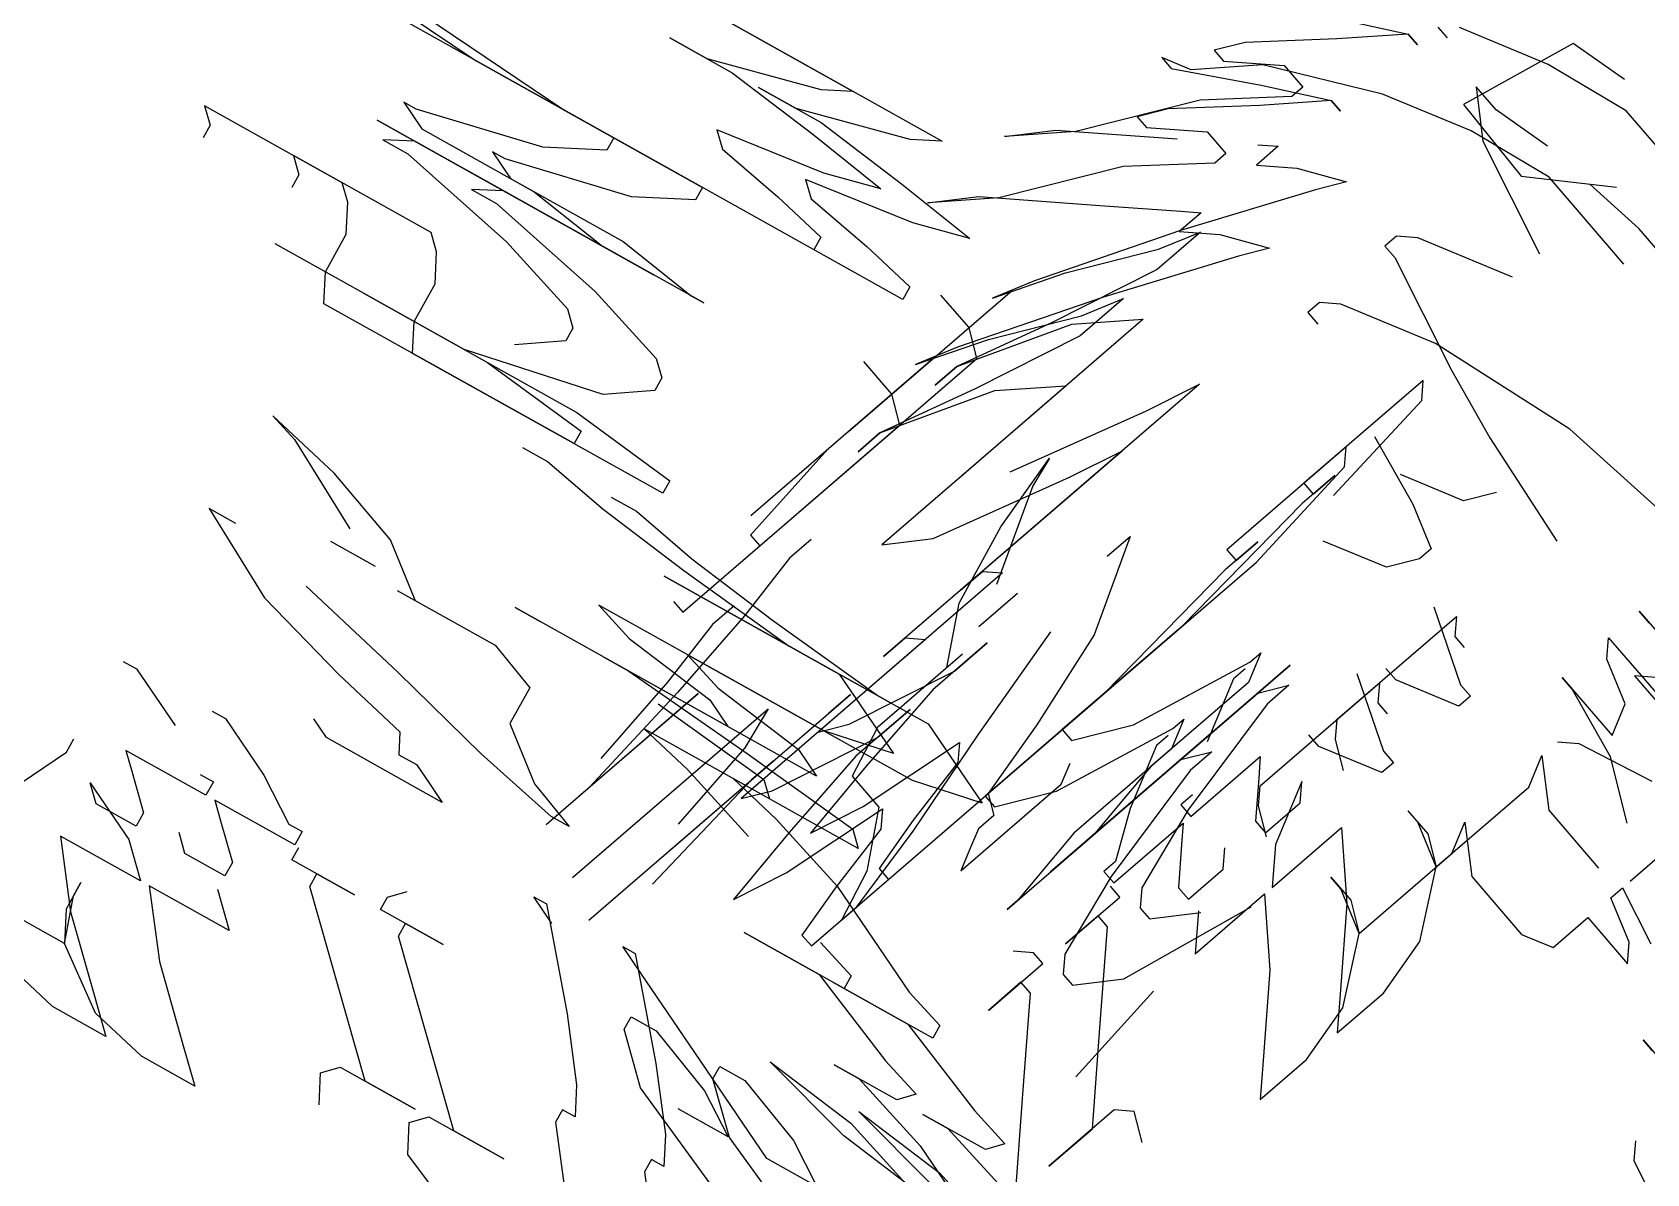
# Model space of a CAD drawing. Header units: millimetres. Extents: x 7703 to 16070, y -6855 to 95.
# Drawn here: x 14868.84 to 14881.5, y -4862.32 to -4853.37 of the extents above; entities that cross this region are included whole.
import ezdxf

# ---------------------------------------------------------------- set-up
doc = ezdxf.new("R2010")
doc.units = ezdxf.units.MM
doc.layers.add('AĞAÇLAR', color=7, linetype='Continuous')
doc.layers.add('kapı', color=6, linetype='Continuous', lineweight=9)

# ---------------------------------------------------------------- blocks, each defined once
blk = doc.blocks.new('A$C06865A3D')
at = {"color": 84}
for p, q in [((2.560533260053489, 1.841190907172858), (2.546554796514101, 1.791905148420482)), ((2.585862289590295, 1.845581626053899), (2.560533260053489, 1.841190907172858)), ((2.595300600863993, 1.836962985806167), (2.559448051266372, 1.827866144012659)), ((2.641956304956693, 1.833523582201451), (2.595300600863993, 1.836962985806167)), ((2.559448051266372, 1.827866144012659), (2.523165116144809, 1.812931099440902)), ((2.583902758546173, 1.787755553144961), (2.614655815821606, 1.812168912962079)), ((2.485591027070768, 1.780481478665024), (2.510210036823991, 1.796276363544166)), ((2.510210036823991, 1.796276363544166), (2.490992603939957, 1.774213350843638)), ((2.510210036823991, 1.796276363544166), (2.516041999100707, 1.795846438035368)), ((2.516041999100707, 1.795846438035368), (2.510210036823991, 1.796276363544166)), ((2.546554796514101, 1.791905148420482), (2.583902758546173, 1.787755553144961)), ((2.490992603939957, 1.774213350843638), (2.46551282989094, 1.746742070652544)), ((2.61052625789307, 1.75615122821182), (2.57184441096615, 1.740228731650859)), ((2.46465205977438, 1.735065675806254), (2.483439101371914, 1.751290486659854)), ((2.483439101371914, 1.751290486659854), (2.495103031746111, 1.750430635176599)), ((2.495103031746111, 1.750430635176599), (2.494672647095285, 1.744592443108558)), ((2.46551282989094, 1.746742070652544), (2.458820097439456, 1.735495601315051)), ((2.494672647095285, 1.744592443108558), (2.469192867283709, 1.717121163848787)), ((2.458820097439456, 1.735495601315051), (2.46465205977438, 1.735065675806254)), ((2.516709341492969, 1.7253581546247), (2.535066003445535, 1.735744762234389)), ((2.535066003445535, 1.735744762234389), (2.528373266046401, 1.724498304072767)), ((2.565168034925591, 1.734462840482592), (2.564709200058132, 1.728238719981163)), ((2.57184441096615, 1.740228731650859), (2.565168034925591, 1.734462840482592)), ((2.564709200058132, 1.728238719981163), (2.570926732383668, 1.727780370507389)), ((2.570926732383668, 1.727780370507389), (2.619749434350524, 1.711665086913853)), ((2.49878306913888, 1.720809728372842), (2.50504541688133, 1.726218005642294)), ((2.528373266046401, 1.724498304072767), (2.501171951007563, 1.673674223944544)), ((2.50504541688133, 1.726218005642294), (2.50418464676477, 1.714541610796004)), ((2.50418464676477, 1.714541610796004), (2.516709341492969, 1.7253581546247)), ((2.469192867283709, 1.717121163848787), (2.442421931831631, 1.672135286964476)), ((2.619749434350524, 1.711665086913853), (2.650378326536156, 1.703149215318262)), ((2.650378326536156, 1.703149215318262), (2.699615549121517, 1.692652636673301)), ((2.436159584147389, 1.666727009695023), (2.473733673978131, 1.69917664071545)), ((2.614561562193557, 1.70053482428193), (2.60982732695993, 1.6363146584481)), ((2.619963139819446, 1.694266706705093), (2.614561562193557, 1.70053482428193)), ((2.749859105271752, 1.695815609302371), (2.74364157288801, 1.696273958310484)), ((2.74364157288801, 1.696273958310484), (2.7747292999411, 1.693982207681983)), ((2.621921636979095, 1.641293010208755), (2.619963139819446, 1.694266706705093)), ((2.66811330144992, 1.689325682353228), (2.660978090541902, 1.677335670217871)), ((2.767594080185517, 1.681992075871676), (2.760917712992522, 1.67622630437836)), ((2.500311180891003, 1.661997829098254), (2.507434298750013, 1.679082501213997)), ((2.507434298750013, 1.679082501213997), (2.505712758516892, 1.655729711521416)), ((2.660978090541902, 1.677335670217871), (2.635190217348281, 1.666720710694789)), ((2.760917712992522, 1.67622630437836), (2.804440504696685, 1.673017855267971)), ((2.442421931831631, 1.672135286964476), (2.423204504768364, 1.650072273798286)), ((2.501171951007563, 1.673674223944544), (2.473540246253833, 1.617011962924152)), ((2.423204504768364, 1.650072273798286), (2.436159584147389, 1.666727009695023)), ((2.480232978647109, 1.628258432261645), (2.500311180891003, 1.661997829098254)), ((2.505712758516892, 1.655729711521416), (2.49060575349722, 1.609883983619511)), ((2.616520059353206, 1.647561127785593), (2.615228904585819, 1.630046540871262)), ((2.615659289236646, 1.635884732939302), (2.616520059353206, 1.647561127785593)), ((2.687601345474831, 1.577751930337399), (2.692335580708459, 1.64197209617123)), ((2.692335580708459, 1.64197209617123), (2.697737158334348, 1.635703979060053)), ((2.49686810123967, 1.615292260888963), (2.516085528302937, 1.637355274055153)), ((2.516085528302937, 1.637355274055153), (2.50876898271963, 1.538105924148112)), ((2.60982732695993, 1.6363146584481), (2.615659289236646, 1.635884732939302)), ((2.683095249580219, 1.638157185632735), (2.713265289203263, 1.623416954185813)), ((2.697737158334348, 1.635703979060053), (2.703569120611064, 1.635274053551256)), ((2.551077307842206, 1.63477572100237), (2.541608836560044, 1.50633537909016)), ((2.54352380533237, 1.611852857284247), (2.551077307842206, 1.63477572100237)), ((2.615228904585819, 1.630046540871262), (2.615896246221382, 1.559558246750384)), ((2.818963600264397, 1.615624998696148), (2.820340122503694, 1.634297600015997)), ((2.466417128394824, 1.599927290808409), (2.480232978647109, 1.628258432261645)), ((2.713265289203263, 1.623416954185813), (2.719482821528799, 1.6229586051777)), ((2.719482821528799, 1.6229586051777), (2.719023986719548, 1.616734484676271)), ((2.762546843674499, 1.613526030443608), (2.757246989873237, 1.626432740595191)), ((2.757246989873237, 1.626432740595191), (2.77498190838378, 1.612609331961721)), ((2.27073543035658, 1.592392720282077), (2.366506072576157, 1.619447284843772)), ((2.366506072576157, 1.619447284843772), (2.356828682997729, 1.610636843834072)), ((2.473540246253833, 1.617011962924152), (2.466417128394824, 1.599927290808409)), ((2.719023986719548, 1.616734484676271), (2.693236104620155, 1.606119405012577)), ((2.356828682997729, 1.610636843834072), (2.314939635514747, 1.586650175973773)), ((2.475929128122515, 1.569876458495855), (2.49686810123967, 1.615292260888963)), ((2.49060575349722, 1.609883983619511), (2.475929128122515, 1.569876458495855)), ((2.521724067861214, 1.554760659579187), (2.54352380533237, 1.611852857284247)), ((2.758876120613422, 1.563732466660439), (2.762546843674499, 1.613526030443608)), ((2.77498190838378, 1.612609331961721), (2.806069700687658, 1.610317576676607)), ((2.46644657041179, 1.561262056231498), (2.46988965087803, 1.607967635150998)), ((2.693236104620155, 1.606119405012577), (2.687018572236411, 1.606577754486352)), ((2.367231493466533, 1.59534563217312), (2.402622633555438, 1.599266748409718)), ((2.402622633555438, 1.599266748409718), (2.381678108999039, 1.587273417506366)), ((2.298038938199169, 1.581875842064619), (2.326206770492717, 1.589833065867424)), ((2.326206770492717, 1.589833065867424), (2.367231493466533, 1.59534563217312)), ((2.314939635514747, 1.586650175973773), (2.298038938199169, 1.581875842064619)), ((2.381678108999039, 1.587273417506366), (2.338199324789457, 1.568914308678358)), ((2.46816811064491, 1.584614845924079), (2.450672223814763, 1.585904621984809)), ((2.479401656368281, 1.577916802372783), (2.46816811064491, 1.584614845924079)), ((2.47079395520268, 1.461152854841202), (2.479401656368281, 1.577916802372783)), ((2.650264212570618, 1.468975813128054), (2.65844152821228, 1.579901557881385)), ((2.65844152821228, 1.579901557881385), (2.651985752745531, 1.492328602820634)), ((2.693002922285813, 1.571483802516013), (2.687601345474831, 1.577751930337399)), ((2.475929128122515, 1.569876458495855), (2.475068358005955, 1.558200063649564)), ((2.475068358005955, 1.558200063649564), (2.475929128122515, 1.569876458495855)), ((2.645916833542287, 1.569085014052689), (2.646347218193113, 1.574923206120729)), ((2.646347218193113, 1.574923206120729), (2.651318411168176, 1.562816896475851)), ((2.657150373444892, 1.562386971432715), (2.663843105081468, 1.573633430059999)), ((2.663843105081468, 1.573633430059999), (2.662982335721608, 1.561957045923918)), ((2.704236462246626, 1.564785759430378), (2.693002922285813, 1.571483802516013)), ((2.740682293137069, 1.571331639774143), (2.734464760811533, 1.571789988782256)), ((2.734464760811533, 1.571789988782256), (2.746899890771601, 1.570873285643756)), ((2.758876120613422, 1.563732466660439), (2.740682293137069, 1.571331639774143)), ((2.746899890771601, 1.570873285643756), (2.758876120613422, 1.563732466660439)), ((2.338199324789457, 1.568914308678358), (2.345422632584813, 1.564878201577812)), ((2.345422632584813, 1.564878201577812), (2.375180222152266, 1.567207871936261)), ((2.375180222152266, 1.567207871936261), (2.399304227263201, 1.567946098279207)), ((2.399304227263201, 1.567946098279207), (2.400893972662743, 1.562318547163158)), ((2.630379438051022, 1.517401094082742), (2.645916833542287, 1.569085014052689)), ((2.64650143351173, 1.565758530981838), (2.646042598644271, 1.559534410480409)), ((2.651318411168176, 1.562816896475851), (2.647444945236201, 1.510273114778101)), ((2.775693417002912, 1.537460572551935), (2.758876120613422, 1.563732466660439)), ((2.615896246221382, 1.559558246750384), (2.611162010987754, 1.495338080916553)), ((2.646042598644271, 1.559534410480409), (2.65664229739923, 1.533720870036631)), ((2.651985752745531, 1.492328602820634), (2.657150373444892, 1.562386971432715)), ((2.662982335721608, 1.561957045923918), (2.670772794401273, 1.508553413208574)), ((2.701082832936663, 1.542960776947438), (2.69532414432615, 1.549643366597592)), ((2.69532414432615, 1.549643366597592), (2.705923843022901, 1.523829826619476)), ((2.673459602578077, 1.507449095603078), (2.676212638267315, 1.544794178567826)), ((2.676212638267315, 1.544794178567826), (2.6819713357836, 1.538111709058284)), ((2.699706310697366, 1.524288175627589), (2.701082832936663, 1.542960776947438)), ((2.717441294458694, 1.510464762337505), (2.720194338995497, 1.547809964977204)), ((2.720194338995497, 1.547809964977204), (2.743688011425547, 1.527303962036967)), ((2.24878766585607, 1.519349534995853), (2.310756903141736, 1.536855429410934)), ((2.310756903141736, 1.536855429410934), (2.31234664854128, 1.531227878294885)), ((2.6819713357836, 1.538111709058284), (2.693488778313621, 1.524746524635702)), ((2.780075592221692, 1.512105501256883), (2.775693417002912, 1.537460572551935)), ((2.31234664854128, 1.531227878294885), (2.29299186944263, 1.513606996275484)), ((2.548731954419054, 1.523420050740242), (2.541415408835746, 1.424170700833201)), ((2.542469606676604, 1.518011773470789), (2.548731954419054, 1.523420050740242)), ((2.693488778313621, 1.524746524635702), (2.699706310697366, 1.524288175627589)), ((2.705923843022901, 1.523829826619476), (2.717441294458694, 1.510464762337505)), ((2.743688011425547, 1.527303962036967), (2.766722783679142, 1.500573843251913)), ((2.179595110588707, 1.505879745353013), (2.24878766585607, 1.519349534995853)), ((2.541608836560044, 1.50633537909016), (2.542469606676604, 1.518011773470789)), ((2.61699397326447, 1.494908155407756), (2.630379438051022, 1.517401094082742)), ((2.29299186944263, 1.513606996275484), (2.245469259563833, 1.488028884865343)), ((2.647444945236201, 1.510273114778101), (2.650694597978144, 1.474814015906304)), ((2.66770090512, 1.514131565578281), (2.667242070252541, 1.507907445076853)), ((2.778240226267371, 1.487208659294992), (2.780075592221692, 1.512105501256883)), ((2.344419392582494, 1.503828347660601), (2.237381615443155, 1.473590892739593)), ((2.338785819942131, 1.50223690085113), (2.344419392582494, 1.503828347660601)), ((2.462573105294723, 1.508718285243958), (2.464961992925964, 1.461582780349999)), ((2.667242070252541, 1.507907445076853), (2.673459602578077, 1.507449095603078)), ((2.670772794401273, 1.508553413208574), (2.679854415240697, 1.472664388362318)), ((2.237381615443155, 1.473590892739593), (2.321885122626554, 1.497462567407637)), ((2.25269256735919, 1.483992777299135), (2.303394679911434, 1.498315784614533)), ((2.321885122626554, 1.497462567407637), (2.254282312758732, 1.478365226648747)), ((2.303394679911434, 1.498315784614533), (2.338785819942131, 1.50223690085113)), ((2.564506306836847, 1.498777484521269), (2.5623543819529, 1.46958650322631)), ((2.56321515206946, 1.4812628980726), (2.564506306836847, 1.498777484521269)), ((2.766722783679142, 1.500573843251913), (2.778240226267371, 1.487208659294992)), ((2.611162010987754, 1.495338080916553), (2.61699397326447, 1.494908155407756)), ((2.245469259563833, 1.488028884865343), (2.239835697226226, 1.486437441315501)), ((2.239835697226226, 1.486437441315501), (2.25269256735919, 1.483992777299135)), ((2.254282312758732, 1.478365226648747), (2.24460493348306, 1.469554788433015)), ((2.483749035338405, 1.477807601448148), (2.482888265221845, 1.466131207067519)), ((2.548108141229022, 1.435417170170694), (2.56321515206946, 1.4812628980726)), ((2.691087954328395, 1.465966335032135), (2.704043034522329, 1.482621081639081)), ((2.24460493348306, 1.469554788433015), (2.255872058158274, 1.472737675532698)), ((2.255872058158274, 1.472737675532698), (2.30975366156781, 1.475805580615997)), ((2.30975366156781, 1.475805580615997), (2.346734548627864, 1.474099140614271)), ((2.346734548627864, 1.474099140614271), (2.353957866667769, 1.470063036307692)), ((2.650694597978144, 1.474814015906304), (2.650264212570618, 1.468975813128054)), ((2.679854415240697, 1.472664388362318), (2.68525599205168, 1.466396260075271)), ((2.355547612125519, 1.464435485191643), (2.341826395364478, 1.448406046722084)), ((2.353957866667769, 1.470063036307692), (2.355547612125519, 1.464435485191643)), ((2.482888265221845, 1.466131207067519), (2.486568301857914, 1.436510289087891)), ((2.5623543819529, 1.46958650322631), (2.565173648472409, 1.428289190866053)), ((2.676203819864895, 1.463620061054825), (2.670371857529971, 1.464049986097961)), ((2.68525599205168, 1.466396260075271), (2.691087954328395, 1.465966335032135)), ((2.464961992925964, 1.461582780349999), (2.47079395520268, 1.461152854841202)), ((2.575976803724188, 1.415752955712378), (2.585251845652237, 1.462028598878532)), ((2.585251845652237, 1.462028598878532), (2.590653423278126, 1.455760481301695)), ((2.674051894166041, 1.434429068583995), (2.676203819864895, 1.463620061054825)), ((2.590653423278126, 1.455760481301695), (2.594333465676754, 1.426139563322067)), ((2.675343049748335, 1.451943666208535), (2.674051894166041, 1.434429068583995)), ((2.68117501202505, 1.451513740699738), (2.675343049748335, 1.451943666208535)), ((2.708182903588749, 1.420173121150583), (2.68117501202505, 1.451513740699738)), ((2.245330344128888, 1.445453132502734), (2.183361106901429, 1.427947238553315)), ((2.252553662168793, 1.441417028196156), (2.245330344128888, 1.445453132502734)), ((2.451904747867956, 1.424812647514045), (2.530774692713748, 1.447092878166586)), ((2.530774692713748, 1.447092878166586), (2.569345335534308, 1.439758890308439)), ((2.53260019357549, 1.345068015623837), (2.53991673834389, 1.444317354820668)), ((2.53991673834389, 1.444317354820668), (2.53905596822733, 1.432640959974378)), ((2.261366715363692, 1.43175336997956), (2.252553662168793, 1.441417028196156)), ((2.339372323825955, 1.435559501405805), (2.386030610767194, 1.442663505207747)), ((2.386030610767194, 1.442663505207747), (2.387620356166735, 1.437035954557359)), ((2.513873985153622, 1.442318541463464), (2.451904747867956, 1.424812647514045)), ((2.455948575108777, 1.432031644973903), (2.508240422757808, 1.440727097913622)), ((2.508240422757808, 1.440727097913622), (2.513873985153622, 1.442318541463464)), ((2.569345335534308, 1.439758890308439), (2.542767238337546, 1.426174112595617)), ((2.266135951620526, 1.414870717097073), (2.261366715363692, 1.43175336997956)), ((2.387620356166735, 1.437035954557359), (2.274949006387032, 1.405207053292542)), ((2.414923862379509, 1.426519081927835), (2.455948575108777, 1.432031644973903)), ((2.486568301857914, 1.436510289087891), (2.489387569134123, 1.395212987437844)), ((2.541415408835746, 1.424170700833201), (2.548108141229022, 1.435417170170694)), ((2.183361106901429, 1.427947238553315), (2.190584414638578, 1.423911131452769)), ((2.373899139405693, 1.4210065160878), (2.385166274383664, 1.424189405981451)), ((2.385166274383664, 1.424189405981451), (2.414923862379509, 1.426519081927835)), ((2.542767238337546, 1.426174112595617), (2.44136303383857, 1.397528104484081)), ((2.565173648472409, 1.428289190866053), (2.568423301214352, 1.392830091994255)), ((2.594333465676754, 1.426139563322067), (2.598443888535257, 1.402356858830899)), ((2.190584414638578, 1.423911131452769), (2.192174160038121, 1.418283580336719)), ((2.288670221576467, 1.421236497350037), (2.243601681664586, 1.40850493684411)), ((2.735190790146589, 1.388832512311637), (2.708182903588749, 1.420173121150583)), ((2.274949006387032, 1.405207053292542), (2.266135951620526, 1.414870717097073)), ((2.512521996337454, 1.311328607145696), (2.520268926629796, 1.416416149586439)), ((2.520268926629796, 1.416416149586439), (2.524809734139125, 1.398471637163311)), ((2.568423301214352, 1.392830091994255), (2.575976803724188, 1.415752955712378)), ((2.742313907947391, 1.40591718442738), (2.736051560263149, 1.400508907157927)), ((2.753547452914062, 1.399219130631536), (2.742313907947391, 1.40591718442738)), ((2.513735069660469, 1.399742789566516), (2.417964437801856, 1.372688227798789)), ((2.459853476553689, 1.396674887277185), (2.500878199527505, 1.402187453117221)), ((2.495649916876573, 1.400621264707297), (2.489624526060651, 1.318886501714587)), ((2.490915681642945, 1.336401098873466), (2.495649916876573, 1.400621264707297)), ((2.500878199527505, 1.402187453117221), (2.513735069660469, 1.399742789566516)), ((2.524809734139125, 1.398471637163311), (2.527629000600427, 1.357174324803054)), ((2.598443888535257, 1.402356858830899), (2.604275850811973, 1.401926933787763)), ((2.736051560263149, 1.400508907157927), (2.733469249913469, 1.365479722619056)), ((2.44136303383857, 1.397528104484081), (2.459853476553689, 1.396674887277185)), ((2.487156984338071, 1.386158009059727), (2.539448832045309, 1.394853462465107)), ((2.489387569134123, 1.395212987437844), (2.491346066293772, 1.342239290941506)), ((2.539448832045309, 1.394853462465107), (2.546672150085214, 1.390817357692867)), ((2.546672150085214, 1.390817357692867), (2.490336475195363, 1.374902907293289)), ((2.733469249913469, 1.365479722619056), (2.735190790146589, 1.388832512311637)), ((2.417964437801856, 1.372688227798789), (2.429231572779826, 1.375871118158102)), ((2.490336475195363, 1.374902907293289), (2.514460490609053, 1.375641136430203)), ((2.514460490609053, 1.375641136430203), (2.551441386342048, 1.373934705276042)), ((2.602868899237364, 1.364156053401529), (2.621359352313447, 1.363302838988602)), ((2.621359352313447, 1.363302838988602), (2.622949097712989, 1.357675287872552)), ((2.622949097712989, 1.357675287872552), (2.577880557801108, 1.344943727832287)), ((2.577880557801108, 1.344943727832287), (2.611681962735019, 1.354492397978901)), ((2.611681962735019, 1.354492397978901), (2.655886167834978, 1.348749853670597)), ((2.655886167834978, 1.348749853670597), (2.674376620852854, 1.347896639257669)), ((2.674376620852854, 1.347896639257669), (2.67033279367024, 1.34067764179781)), ((2.67033279367024, 1.34067764179781), (2.642164961376693, 1.332720417995005)), ((2.642164961376693, 1.332720417995005), (2.653432096354663, 1.335903307888656)), ((2.653432096354663, 1.335903307888656), (2.69041298184311, 1.334196873474866)), ((2.69041298184311, 1.334196873474866), (2.716126742656342, 1.329307551961392)), ((2.622810182219836, 1.315099535975605), (2.663834894949104, 1.320612099021673)), ((2.663834894949104, 1.320612099021673), (2.719306235027033, 1.318052444607019)), ((2.706449354649521, 1.320497105363756), (2.665424640348646, 1.314984547905623)), ((2.665424640348646, 1.314984547905623), (2.622810182219836, 1.315099535975605)), ((2.506959351885598, 1.294525739736855), (2.512592914223205, 1.296117183286696)), ((2.519816232321318, 1.292081078980118), (2.506959351885598, 1.294525739736855)), ((2.512592914223205, 1.296117183286696), (2.550299220660235, 1.270309095736593)), ((2.569653998187277, 1.287929983343929), (2.580921133165247, 1.291112873703241)), ((2.571243745216634, 1.282302427105605), (2.569653998187277, 1.287929983343929)), ((2.580921133165247, 1.291112873703241), (2.61226846819045, 1.287814992945641)), ((2.61226846819045, 1.287814992945641), (2.632348656363319, 1.281334224622696)), ((2.592913689091801, 1.27019411092624), (2.571243745216634, 1.282302427105605)), ((2.632348656363319, 1.281334224622696), (2.609814386407379, 1.274968444369733)), ((2.550299220660235, 1.270309095736593), (2.573558909934945, 1.25257322890684)), ((2.675688535382505, 1.257117583882063), (2.592913689091801, 1.27019411092624)), ((2.573558909934945, 1.25257322890684), (2.582371964701451, 1.242909565102308)), ((2.320342164253816, 1.243932070210576), (2.326348128204699, 1.245628714561462)), ((2.326348128204699, 1.245628714561462), (2.353762028564233, 1.240416177548468)), ((2.426360746147111, 1.235297307837754), (2.424771000747568, 1.240924858488142)), ((2.454528588743414, 1.243254534434527), (2.426360746147111, 1.235297307837754)), ((2.437627881125081, 1.238480197731405), (2.454528588743414, 1.243254534434527)), ((2.582371964701451, 1.242909565102308), (2.576738402363844, 1.241318121552467)), ((2.576738402363844, 1.241318121552467), (2.578328147763386, 1.235690570436418)), ((2.375169867067596, 1.233506900258362), (2.381175831018481, 1.235203545074909)), ((2.381175831018481, 1.235203545074909), (2.382870679721236, 1.229203938040882)), ((2.439217626582831, 1.232852646615356), (2.437627881125081, 1.238480197731405)), ((2.578328147763386, 1.235690570436418), (2.601587826793547, 1.217954700347036)), ((2.382870679721236, 1.229203938040882), (2.346834548749029, 1.21902397274971)), ((2.475334197864866, 1.21267211344093), (2.439217626582831, 1.232852646615356)), ((2.346834548749029, 1.21902397274971), (2.354535361402668, 1.21472101053223)), ((2.354535361402668, 1.21472101053223), (2.369937235955148, 1.206115088891237)), ((2.511450757272541, 1.192491582594811), (2.475334197864866, 1.21267211344093)), ((2.371632084599696, 1.200115482322871), (2.353613961255177, 1.195025483146309)), ((2.369937235955148, 1.206115088891237), (2.371632084599696, 1.200115482322871)), ((2.345913032884709, 1.199328412301838), (2.37332693330245, 1.194115875288844)), ((2.353613961255177, 1.195025483146309), (2.345913032884709, 1.199328412301838)), ((2.37332693330245, 1.194115875288844), (2.388728692079894, 1.185509921051561)), ((2.500183622294571, 1.189308692235499), (2.533985027228482, 1.198857362847775)), ((2.533985027228482, 1.198857362847775), (2.511450757272541, 1.192491582594811)), ((2.49613979505375, 1.18208969477564), (2.500183622294571, 1.189308692235499)), ((2.388728692079894, 1.185509921051561), (2.352692445390857, 1.175329922698438)), ((2.504952860123012, 1.172426034230738), (2.49613979505375, 1.18208969477564)), ((2.352692445390857, 1.175329922698438), (2.377489981241524, 1.156421432271599)), ((2.377489981241524, 1.156421432271599), (2.408293463289737, 1.139209649059921)), ((2.408293463289737, 1.139209649059921), (2.423695337842218, 1.130603727418929)), ((2.423695337842218, 1.130603727418929), (2.399671134771779, 1.123817050829529)), ((2.399671134771779, 1.123817050829529), (2.37395219883183, 1.123030013870447))]:
    blk.add_line(p, q, dxfattribs=at)
at = {"color": 87}
for p, q in [((2.522692741942591, 1.806523316539824), (2.516860779665876, 1.806953242048621)), ((2.633006772841326, 1.806702101137489), (2.606038680241908, 1.805328187067061)), ((2.682747162180021, 1.803035297896713), (2.633006772841326, 1.806702101137489)), ((2.55747857550159, 1.799753939732909), (2.545043445483315, 1.800670642871409)), ((2.545043445483315, 1.800670642871409), (2.562778420455288, 1.786847109906375)), ((2.582807605038397, 1.804144659079611), (2.55747857550159, 1.799753939732909)), ((2.592245916312094, 1.795526018831878), (2.556393366656266, 1.786429177038371)), ((2.638901620404794, 1.792086615227162), (2.592245916312094, 1.795526018831878)), ((2.562778420455288, 1.786847109906375), (2.6116011312115, 1.770731945522129)), ((2.556393366656266, 1.786429177038371), (2.520110431592911, 1.771494132466614)), ((2.520110431592911, 1.771494132466614), (2.47713476489298, 1.745312629267573)), ((2.482536342518869, 1.739044511690735), (2.507155352213885, 1.754839396569877)), ((2.507155352213885, 1.754839396569877), (2.487937919329851, 1.732776383403688)), ((2.507155352213885, 1.754839396569877), (2.512987314490601, 1.75440947106108)), ((2.512987314490601, 1.75440947106108), (2.507155352213885, 1.754839396569877)), ((2.47713476489298, 1.745312629267573), (2.457917337771505, 1.723249616101384)), ((2.451654990843962, 1.717841349076479), (2.482536342518869, 1.739044511690735)), ((2.487937919329851, 1.732776383403688), (2.462458145280834, 1.705305103678256)), ((2.671023540780879, 1.728803241159766), (2.607471573282964, 1.714714261237531)), ((2.721222773834597, 1.731360678561031), (2.671023540780879, 1.728803241159766)), ((2.457917337771505, 1.723249616101384), (2.445823022746481, 1.718271275050938)), ((2.445823022746481, 1.718271275050938), (2.451654990843962, 1.717841349076479)), ((2.607471573282964, 1.714714261237531), (2.568789726414252, 1.69879176467657)), ((2.461597375164274, 1.693628708831965), (2.480384416820015, 1.709853519685566)), ((2.480384416820015, 1.709853519685566), (2.492048347194213, 1.70899366820231)), ((2.492048347194213, 1.70899366820231), (2.491617962543386, 1.70315547613427)), ((2.462458145280834, 1.705305103678256), (2.455765412887558, 1.694058634340763)), ((2.491617962543386, 1.70315547613427), (2.466138182673603, 1.675684196874499)), ((2.568789726414252, 1.69879176467657), (2.562113350315485, 1.693025873508304)), ((2.455765412887558, 1.694058634340763), (2.461597375164274, 1.693628708831965)), ((2.513654656882863, 1.683921187650412), (2.532011318893637, 1.694307795260101)), ((2.532011318893637, 1.694307795260101), (2.525318581494502, 1.683061337098479)), ((2.562113350315485, 1.693025873508304), (2.561654515506234, 1.686801753006875)), ((2.495728384586982, 1.679372761398553), (2.501990732329431, 1.684781038668006)), ((2.525318581494502, 1.683061337098479), (2.498117266397457, 1.632237256970256)), ((2.501990732329431, 1.684781038668006), (2.501129962212871, 1.673104643821716)), ((2.501129962212871, 1.673104643821716), (2.513654656882863, 1.683921187650412)), ((2.561654515506234, 1.686801753006875), (2.56787204783177, 1.686343403533101)), ((2.466138182673603, 1.675684196874499), (2.439367247279733, 1.630698319524526)), ((2.470678989426232, 1.657739673741161), (2.495728384586982, 1.679372761398553)), ((2.748180942959152, 1.673051243647933), (2.742422245442867, 1.679733713157474)), ((2.742422245442867, 1.679733713157474), (2.773509972495958, 1.677441962528973)), ((2.616694749798625, 1.670228119473904), (2.647323641984257, 1.661712248343974)), ((2.76637476158794, 1.665451950859278), (2.748180942959152, 1.673051243647933)), ((2.647323641984257, 1.661712248343974), (2.665517460613045, 1.654112955555319)), ((2.771674615389201, 1.652545240707695), (2.76637476158794, 1.665451950859278)), ((2.433104899537283, 1.625290042255073), (2.470678989426232, 1.657739673741161)), ((2.611506877641659, 1.659097856841981), (2.606772642408031, 1.59487769100815)), ((2.616908455267548, 1.652829739265143), (2.611506877641659, 1.659097856841981)), ((2.618866952427197, 1.599856042768806), (2.616908455267548, 1.652829739265143)), ((2.665517460613045, 1.654112955555319), (2.665058616898022, 1.647888714913278)), ((2.746804420719854, 1.654378642328083), (2.74058688833611, 1.654836991336196)), ((2.74058688833611, 1.654836991336196), (2.771674615389201, 1.652545240707695)), ((2.777433304057922, 1.645862651057541), (2.746804420719854, 1.654378642328083)), ((2.796544810058549, 1.650711839087307), (2.764539395633619, 1.640555108897387)), ((2.665058616898022, 1.647888714913278), (2.657923405990004, 1.635898703243583)), ((2.801385820144787, 1.631580888293683), (2.777433304057922, 1.645862651057541)), ((2.497256496339105, 1.620560862123966), (2.504379614139907, 1.637645534239709)), ((2.504379614139907, 1.637645534239709), (2.502658073964994, 1.614292744547128)), ((2.657923405990004, 1.635898703243583), (2.632135532738175, 1.625283743720501)), ((2.764539395633619, 1.640555108897387), (2.757863028382416, 1.634789337404072)), ((2.310720024164766, 1.603688100352883), (2.406490666384343, 1.630742664448916)), ((2.406490666384343, 1.630742664448916), (2.396813276805914, 1.621932223439216)), ((2.439367247279733, 1.630698319524526), (2.420149820216465, 1.608635306358337)), ((2.498117266397457, 1.632237256970256), (2.470485561701934, 1.575574995949864)), ((2.420149820216465, 1.608635306358337), (2.433104899537283, 1.625290042255073)), ((2.396813276805914, 1.621932223439216), (2.354924229322932, 1.597945555578917)), ((2.47717829409521, 1.586821465287357), (2.497256496339105, 1.620560862123966)), ((2.407216087274719, 1.606641011778265), (2.442607227363623, 1.610562128014862)), ((2.442607227363623, 1.610562128014862), (2.421662702807225, 1.598568797111511)), ((2.502658073964994, 1.614292744547128), (2.487551068887114, 1.568447016179561)), ((2.818203116534276, 1.605308994185179), (2.818661960191093, 1.611533234361559)), ((2.818661960191093, 1.611533234361559), (2.843073311203625, 1.603475592564791)), ((2.366191364300902, 1.601128445938229), (2.407216087274719, 1.606641011778265)), ((2.613465374801307, 1.606124160345643), (2.612174220033921, 1.588609573431313)), ((2.612604604684747, 1.594447765499353), (2.613465374801307, 1.606124160345643)), ((2.83639694401063, 1.597709821071475), (2.818203116534276, 1.605308994185179)), ((2.338023532007355, 1.593171222135424), (2.366191364300902, 1.601128445938229)), ((2.354924229322932, 1.597945555578917), (2.338023532007355, 1.593171222135424)), ((2.421662702807225, 1.598568797111511), (2.378183918597642, 1.580209688749164)), ((2.493813416629564, 1.573855293914675), (2.513030843751039, 1.595918307080864)), ((2.513030843751039, 1.595918307080864), (2.505714298167731, 1.496668956708163)), ((2.601221166260074, 1.360489966347813), (2.618866952427197, 1.599856042768806)), ((2.680040564970113, 1.596720218658447), (2.710210604651365, 1.581979987211525)), ((2.684546660922933, 1.536314963363111), (2.68928089615656, 1.600535129196941)), ((2.68928089615656, 1.600535129196941), (2.69468247378245, 1.594267011620104)), ((2.842155632621143, 1.591027231421321), (2.83639694401063, 1.597709821071475)), ((2.5480226232321, 1.593338754028081), (2.538554152008146, 1.46489841165021)), ((2.540469120722264, 1.570415889844298), (2.5480226232321, 1.593338754028081)), ((2.606772642408031, 1.59487769100815), (2.612604604684747, 1.594447765499353)), ((2.69468247378245, 1.594267011620104), (2.700514436059165, 1.593837086576968)), ((2.815908915712498, 1.57418803172186), (2.817285437951795, 1.592860633041709)), ((2.817285437951795, 1.592860633041709), (2.842155632621143, 1.591027231421321)), ((2.463362443842925, 1.558490323834121), (2.47717829409521, 1.586821465287357)), ((2.612174220033921, 1.588609573431313), (2.612841561611276, 1.518121279776096)), ((2.759492159122601, 1.57208906346932), (2.754192305321339, 1.584995773620903)), ((2.754192305321339, 1.584995773620903), (2.77192722383188, 1.571172364987432)), ((2.378183918597642, 1.580209688749164), (2.385407226392999, 1.576173581182956)), ((2.385407226392999, 1.576173581182956), (2.415164815960451, 1.578503251541405)), ((2.415164815960451, 1.578503251541405), (2.439288821071386, 1.579241477884352)), ((2.439288821071386, 1.579241477884352), (2.440878566470928, 1.573613926768302)), ((2.710210604651365, 1.581979987211525), (2.716428136976901, 1.581521637737751)), ((2.716428136976901, 1.581521637737751), (2.715969302109442, 1.575297517236322)), ((2.440878566470928, 1.573613926768302), (2.209902314818464, 1.508364683948457)), ((2.470485561701934, 1.575574995949864), (2.463362443842925, 1.558490323834121)), ((2.472874443512409, 1.528439491521567), (2.493813416629564, 1.573855293914675)), ((2.518669383309315, 1.513323692604899), (2.540469120722264, 1.570415889844298)), ((2.715969302109442, 1.575297517236322), (2.690181420068256, 1.564682438038289)), ((2.755821436061523, 1.522295499686151), (2.759492159122601, 1.57208906346932)), ((2.77192722383188, 1.571172364987432), (2.803015016135759, 1.568880609702318)), ((2.803015016135759, 1.568880609702318), (2.815908915712498, 1.57418803172186)), ((2.874455734970979, 1.573162717744708), (2.868623772694264, 1.573592643253505)), ((2.868623772694264, 1.573592643253505), (2.886119659524411, 1.572302867192775)), ((2.466834966326132, 1.56653066817671), (2.459518420742824, 1.46728131826967)), ((2.463391885859891, 1.51982508925721), (2.466834966326132, 1.56653066817671)), ((2.487551068887114, 1.568447016179561), (2.472874443512409, 1.528439491521567)), ((2.690181420068256, 1.564682438038289), (2.683963887684512, 1.565140787046402)), ((2.288772259664256, 1.530644915066659), (2.350741496949922, 1.548150809016078)), ((2.350741496949922, 1.548150809016078), (2.352331242349464, 1.542523257900029)), ((2.465113426093012, 1.543177878949791), (2.447617539204657, 1.544467655010521)), ((2.476346971816383, 1.536479835398495), (2.465113426093012, 1.543177878949791)), ((2.352331242349464, 1.542523257900029), (2.332976463250815, 1.524902375880628)), ((2.467739270650781, 1.419715887866914), (2.476346971816383, 1.536479835398495)), ((2.647209527960512, 1.427538846153765), (2.65538684366038, 1.538464590907096)), ((2.65538684366038, 1.538464590907096), (2.648931068193633, 1.450891635380685)), ((2.689948237733915, 1.530046835076063), (2.684546660922933, 1.536314963363111)), ((2.901033242640551, 1.535983916837722), (2.895631665014661, 1.542252034414559)), ((2.219579704396892, 1.517175124958157), (2.288772259664256, 1.530644915066659)), ((2.642862148990388, 1.5276480470784), (2.643292533641215, 1.533486239146441)), ((2.643292533641215, 1.533486239146441), (2.648263726616278, 1.521379929501563)), ((2.654095688892994, 1.520950003992766), (2.66078842052957, 1.532196462620049)), ((2.66078842052957, 1.532196462620049), (2.659927651169709, 1.520520078483968)), ((2.70118177763652, 1.52334879245609), (2.689948237733915, 1.530046835076063)), ((2.737627608585171, 1.529894672334194), (2.731410076259635, 1.530353021807968)), ((2.731410076259635, 1.530353021807968), (2.743845206219702, 1.529436318669468)), ((2.755821436061523, 1.522295499686151), (2.737627608585171, 1.529894672334194)), ((2.923930706339888, 1.528426012489944), (2.901033242640551, 1.535983916837722)), ((2.332976463250815, 1.524902375880628), (2.285453853372018, 1.499324264470487)), ((2.472874443512409, 1.528439491521567), (2.472013673395849, 1.516763096675276)), ((2.472013673395849, 1.516763096675276), (2.472874443512409, 1.528439491521567)), ((2.627324753499124, 1.475964127108454), (2.642862148990388, 1.5276480470784)), ((2.643446748901624, 1.524321563541889), (2.642987914092373, 1.51809744304046)), ((2.743845206219702, 1.529436318669468), (2.755821436061523, 1.522295499686151)), ((2.612841561611276, 1.518121279776096), (2.608107326377648, 1.453901113942265)), ((2.642987914092373, 1.51809744304046), (2.653587612847331, 1.492283903062343)), ((2.648263726616278, 1.521379929501563), (2.644390260684303, 1.468836147803813)), ((2.648931068193633, 1.450891635380685), (2.654095688892994, 1.520950003992766)), ((2.659927651169709, 1.520520078483968), (2.667718109849374, 1.467116446234285)), ((2.772638732392807, 1.496023605111986), (2.755821436061523, 1.522295499686151)), ((2.38440398639068, 1.515123727265745), (2.27736620925134, 1.484886272810399)), ((2.343379273719619, 1.509611164219677), (2.378770413808524, 1.513532280921936)), ((2.378770413808524, 1.513532280921936), (2.38440398639068, 1.515123727265745)), ((2.505714298167731, 1.496668956708163), (2.518669383309315, 1.513323692604899)), ((2.27736620925134, 1.484886272810399), (2.361869716434739, 1.508757947012782)), ((2.292677161167375, 1.495288157369941), (2.343379273719619, 1.509611164219677)), ((2.361869716434739, 1.508757947012782), (2.294266906566917, 1.489660606253892)), ((2.670404918026179, 1.46601212862879), (2.673157953715417, 1.503357211593538)), ((2.673157953715417, 1.503357211593538), (2.678916651173494, 1.496674741618335)), ((2.698028148384764, 1.50152380997315), (2.692269459716044, 1.508206399623304)), ((2.714386609906795, 1.469027795363217), (2.717139654385391, 1.506372998002916)), ((2.717139654385391, 1.506372998002916), (2.740633326815441, 1.485866995062679)), ((2.285453853372018, 1.499324264470487), (2.279820291034411, 1.497732820920646)), ((2.279820291034411, 1.497732820920646), (2.292677161167375, 1.495288157369941)), ((2.696651626145467, 1.482851208653301), (2.698028148384764, 1.50152380997315)), ((2.700988349912222, 1.441184114199131), (2.716956124291755, 1.498706226702779)), ((2.653587612847331, 1.492283903062343), (2.664646220509894, 1.472694598138332)), ((2.678916651173494, 1.496674741618335), (2.690434093761723, 1.483309557661414)), ((2.777020907669793, 1.470668534282594), (2.772638732392807, 1.496023605111986)), ((2.294266906566917, 1.489660606253892), (2.284589527291245, 1.480850168038159)), ((2.284589527291245, 1.480850168038159), (2.295856652024667, 1.484033055603504)), ((2.295856652024667, 1.484033055603504), (2.349738255375996, 1.487100960686802)), ((2.349738255375996, 1.487100960686802), (2.386719142436049, 1.485394520685076)), ((2.386719142436049, 1.485394520685076), (2.393942460534162, 1.481358415912836)), ((2.740633326815441, 1.485866995062679), (2.763668099127244, 1.459136876277625)), ((2.393942460534162, 1.481358415912836), (2.395532205933704, 1.475730865262448)), ((2.545677269867155, 1.481983083765953), (2.538360724283847, 1.382733733858913)), ((2.539414922124706, 1.4765748064965), (2.545677269867155, 1.481983083765953)), ((2.690434093761723, 1.483309557661414), (2.696651626145467, 1.482851208653301)), ((2.702869158471003, 1.482392859179526), (2.714386609906795, 1.469027795363217)), ((2.395532205933704, 1.475730865262448), (2.381810989172663, 1.459701426792889)), ((2.538554152008146, 1.46489841165021), (2.539414922124706, 1.4765748064965)), ((2.613939288654364, 1.453471188433468), (2.627324753499124, 1.475964127108454)), ((2.664646220509894, 1.472694598138332), (2.664187385700643, 1.466470477636903)), ((2.775185541715472, 1.445771692320704), (2.777020907669793, 1.470668534282594)), ((2.644390260684303, 1.468836147803813), (2.647639913426246, 1.433377048932015)), ((2.664187385700643, 1.466470477636903), (2.670404918026179, 1.46601212862879)), ((2.667718109849374, 1.467116446234285), (2.676799730630591, 1.43122742138803)), ((2.381810989172663, 1.459701426792889), (2.328654815384652, 1.432531877420842)), ((2.491889341676142, 1.436108027119189), (2.570759286580141, 1.45838825777173)), ((2.561451622284948, 1.457340517546981), (2.559299697401002, 1.428149536252021)), ((2.560160467517562, 1.43982593063265), (2.561451622284948, 1.457340517546981)), ((2.570759286580141, 1.45838825777173), (2.609329929342493, 1.451054269913583)), ((2.763668099127244, 1.459136876277625), (2.775185541715472, 1.445771692320704)), ((2.285314937937073, 1.45674851257354), (2.223345700709614, 1.439242618158459)), ((2.292538255976978, 1.4527124078013), (2.285314937937073, 1.45674851257354)), ((2.301351309171877, 1.443048749584704), (2.292538255976978, 1.4527124078013)), ((2.37935691763414, 1.446854881010949), (2.426015204575378, 1.453958885278552)), ((2.426015204575378, 1.453958885278552), (2.42760494997492, 1.448331334162503)), ((2.553858578961808, 1.45361392153427), (2.491889341676142, 1.436108027119189)), ((2.495933168916963, 1.443327024579048), (2.548225016624201, 1.452022477984428)), ((2.548225016624201, 1.452022477984428), (2.553858578961808, 1.45361392153427)), ((2.609329929342493, 1.451054269913583), (2.582751832145731, 1.437469492200762)), ((2.608107326377648, 1.453901113942265), (2.613939288654364, 1.453471188433468)), ((2.283586275472771, 1.419800316914916), (2.37935691763414, 1.446854881010949)), ((2.42760494997492, 1.448331334162503), (2.314933600195217, 1.416502433363348)), ((2.713082659174688, 1.446162455715239), (2.715471546805929, 1.39902695082128)), ((2.223345700709614, 1.439242618158459), (2.230569008446764, 1.435206511057913)), ((2.306120545428711, 1.426166097167879), (2.301351309171877, 1.443048749584704)), ((2.425150868191849, 1.435484786052256), (2.454908456187695, 1.43781446153298)), ((2.454908456187695, 1.43781446153298), (2.495933168916963, 1.443327024579048)), ((2.582751832145731, 1.437469492200762), (2.481347627646755, 1.408823484089225)), ((2.545053456677123, 1.393980203196406), (2.560160467517562, 1.43982593063265)), ((2.688033269776497, 1.424529367592185), (2.700988349912222, 1.441184114199131)), ((2.230569008446764, 1.435206511057913), (2.232158753904514, 1.429578959941864)), ((2.328654815384652, 1.432531877420842), (2.283586275472771, 1.419800316914916)), ((2.413883733213879, 1.432301895692944), (2.425150868191849, 1.435484786052256)), ((2.480694350786507, 1.43637063447386), (2.479833580669946, 1.424694239627569)), ((2.647639913426246, 1.433377048932015), (2.647209527960512, 1.427538846153765)), ((2.676799730630591, 1.43122742138803), (2.682201307499781, 1.424959293100982)), ((2.314933600195217, 1.416502433363348), (2.306120545428711, 1.426166097167879)), ((2.479833580669946, 1.424694239627569), (2.483513617306016, 1.395073322113603)), ((2.559299697401002, 1.428149536252021), (2.562118963920511, 1.386852223891764)), ((2.682201307499781, 1.424959293100982), (2.688033269776497, 1.424529367592185)), ((2.461907308374065, 1.420145813375711), (2.467739270650781, 1.419715887866914)), ((2.572922119114082, 1.374315988738089), (2.582197161100339, 1.420591631904244)), ((2.582197161100339, 1.420591631904244), (2.587598738726228, 1.414323514327406)), ((2.667317172978073, 1.422613019123673), (2.661054819473065, 1.417204742319881)), ((2.673149135254789, 1.422183093614876), (2.667317172978073, 1.422613019123673)), ((2.670997209614142, 1.392992101609706), (2.673149135254789, 1.422183093614876)), ((2.553719663468655, 1.411038169171661), (2.457949031610041, 1.383983607869595)), ((2.499838070361874, 1.40797026688233), (2.540862793393898, 1.413482832722365)), ((2.540862793393898, 1.413482832722365), (2.553719663468655, 1.411038169171661)), ((2.587598738726228, 1.414323514327406), (2.591278781124856, 1.384702596347779)), ((2.481347627646755, 1.408823484089225), (2.499838070361874, 1.40797026688233)), ((2.527141578204464, 1.397453388664871), (2.579433425853494, 1.406148842070251)), ((2.579433425853494, 1.406148842070251), (2.586656743893399, 1.402112737763673)), ((2.672288365138228, 1.410506698768585), (2.670997209614142, 1.392992101609706)), ((2.678120327473152, 1.41007677372545), (2.672288365138228, 1.410506698768585)), ((2.705128218978643, 1.378736153710633), (2.678120327473152, 1.41007677372545)), ((2.529545509023591, 1.303631048183888), (2.536862053791992, 1.40288038784638)), ((2.586656743893399, 1.402112737763673), (2.530321069003548, 1.386198286898434)), ((2.536862053791992, 1.40288038784638), (2.536001283675432, 1.39120399300009)), ((2.469216166588012, 1.387166497763246), (2.527141578204464, 1.397453388664871)), ((2.483513617306016, 1.395073322113603), (2.486332884582225, 1.353776020463556)), ((2.536001283675432, 1.39120399300009), (2.537529401946812, 1.33239210397005)), ((2.538360724283847, 1.382733733858913), (2.545053456677123, 1.393980203196406)), ((2.457949031610041, 1.383983607869595), (2.469216166588012, 1.387166497763246)), ((2.530321069003548, 1.386198286898434), (2.554445084417238, 1.386936516501009)), ((2.554445084417238, 1.386936516501009), (2.591425980150233, 1.385230084881186)), ((2.562118963920511, 1.386852223891764), (2.565368616604246, 1.351393124554306)), ((2.591278781124856, 1.384702596347779), (2.595389203983359, 1.36091989185661)), ((2.591425980150233, 1.385230084881186), (2.642853493045549, 1.375451433006674)), ((2.732136105536483, 1.347395545337349), (2.705128218978643, 1.378736153710633)), ((2.565368616604246, 1.351393124554306), (2.572922119114082, 1.374315988738089)), ((2.642853493045549, 1.375451433006674), (2.661343946121633, 1.374598218593746)), ((2.661343946121633, 1.374598218593746), (2.662933691521175, 1.368970667943358)), ((2.662933691521175, 1.368970667943358), (2.617865151609294, 1.356239107437431)), ((2.617865151609294, 1.356239107437431), (2.651666556543204, 1.365787777584046)), ((2.651666556543204, 1.365787777584046), (2.695870761643163, 1.360045233275741)), ((2.595389203983359, 1.36091989185661), (2.601221166260074, 1.360489966347813)), ((2.695870761643163, 1.360045233275741), (2.714361214719247, 1.359192018862813)), ((2.714361214719247, 1.359192018862813), (2.710317387478426, 1.351973021402955)), ((2.710317387478426, 1.351973021402955), (2.682149555184878, 1.34401579760015)), ((2.682149555184878, 1.34401579760015), (2.693416690162848, 1.347198687959462)), ((2.693416690162848, 1.347198687959462), (2.730397575651295, 1.345492253545671)), ((2.662794776086229, 1.326394915580749), (2.703819488757289, 1.331907478626817)), ((2.703819488757289, 1.331907478626817), (2.759290828893426, 1.329347824212163)), ((2.705409234215039, 1.326279927510768), (2.662794776086229, 1.326394915580749)), ((2.546943945693783, 1.305821119341999), (2.552577508089598, 1.30741256289184)), ((2.559800826129503, 1.303376458585262), (2.546943945693783, 1.305821119341999)), ((2.552577508089598, 1.30741256289184), (2.590283814468421, 1.281604475807398)), ((2.598371457017492, 1.296042473055422), (2.559800826129503, 1.303376458585262)), ((2.609638591995462, 1.299225363414734), (2.620905726973433, 1.302408253308385)), ((2.611228339024819, 1.293597806710749), (2.609638591995462, 1.299225363414734)), ((2.620905726973433, 1.302408253308385), (2.652253061998635, 1.299110372550785)), ((2.652253061998635, 1.299110372550785), (2.672333250171504, 1.292629604693502)), ((2.649798980215564, 1.286263824440538), (2.598371457017492, 1.296042473055422)), ((2.632898282899986, 1.281489490531384), (2.611228339024819, 1.293597806710749)), ((2.672333250171504, 1.292629604693502), (2.649798980215564, 1.286263824440538)), ((2.590283814468421, 1.281604475807398), (2.61354350374313, 1.263868608511984)), ((2.71567312919069, 1.268412963487207), (2.632898282899986, 1.281489490531384)), ((2.464755594555754, 1.252220238093286), (2.468799420224968, 1.25943924114108)), ((2.61354350374313, 1.263868608511984), (2.622356558509636, 1.254204944707453)), ((2.360326758062001, 1.25522744981572), (2.366332722012884, 1.256924094632267)), ((2.366332722012884, 1.256924094632267), (2.393746622430626, 1.251711557619273)), ((2.4945131825516, 1.254549914039671), (2.466345340013504, 1.246592687442898)), ((2.477612474991474, 1.249775577336549), (2.4945131825516, 1.254549914039671)), ((2.622356558509636, 1.254204944707453), (2.61672299617203, 1.252613501157611)), ((2.393746622430626, 1.251711557619273), (2.415154460875783, 1.244802280329167)), ((2.415154460875783, 1.244802280329167), (2.421160424826666, 1.246498924680054)), ((2.421160424826666, 1.246498924680054), (2.422855273529421, 1.240499318111687)), ((2.466345340013504, 1.246592687442898), (2.464755594555754, 1.252220238093286)), ((2.479202220391016, 1.244148026686161), (2.477612474991474, 1.249775577336549)), ((2.61672299617203, 1.252613501157611), (2.618312741629779, 1.246985950041562)), ((2.618312741629779, 1.246985950041562), (2.641572420601733, 1.229250080417841)), ((2.422855273529421, 1.240499318111687), (2.386819142615422, 1.230319352354854)), ((2.515318791673053, 1.223967493046075), (2.479202220391016, 1.244148026686161)), ((2.386819142615422, 1.230319352354854), (2.394519955210853, 1.226016390603035)), ((2.394519955210853, 1.226016390603035), (2.409921829763334, 1.217410468496382)), ((2.551435351080726, 1.203786962199956), (2.515318791673053, 1.223967493046075)), ((2.409921829763334, 1.217410468496382), (2.411616678466089, 1.211410861928015)), ((2.330148505978286, 1.201353497337549), (2.328453657275531, 1.207353103905916)), ((2.39359855512157, 1.206320862751454), (2.385897626751102, 1.210623792372643)), ((2.411616678466089, 1.211410861928015), (2.39359855512157, 1.206320862751454)), ((2.540168216102756, 1.200604072306305), (2.573969621036667, 1.210152742452919)), ((2.573969621036667, 1.210152742452919), (2.551435351080726, 1.203786962199956)), ((2.324915759090799, 1.173961653374135), (2.330148505978286, 1.201353497337549)), ((2.413311527110636, 1.205411255359649), (2.428713285946287, 1.196805300656706)), ((2.536124388861935, 1.193385074846446), (2.540168216102756, 1.200604072306305)), ((2.428713285946287, 1.196805300656706), (2.39267703925725, 1.186625302769243)), ((2.544937453931197, 1.183721413835883), (2.536124388861935, 1.193385074846446)), ((2.39267703925725, 1.186625302769243), (2.417474575107917, 1.167716811876744)), ((2.601998537895269, 1.175534213893115), (2.544937453931197, 1.183721413835883)), ((2.37204264930915, 1.167839445639401), (2.375432364467997, 1.155840169172734)), ((2.373737497953698, 1.161839839071035), (2.37204264930915, 1.167839445639401)), ((2.417474575107917, 1.167716811876744), (2.448278057097923, 1.150505028665065)), ((2.384828025766182, 1.145537600386887), (2.373737497953698, 1.161839839071035)), ((2.375432364467997, 1.155840169172734), (2.384828025766182, 1.145537600386887)), ((2.448278057097923, 1.150505028665065), (2.463679931650403, 1.141899107024073)), ((2.384828025766182, 1.145537600386887), (2.336779735458549, 1.13196428027004)), ((2.413936792640015, 1.134325393475592), (2.384828025766182, 1.145537600386887)), ((2.463679931650403, 1.141899107024073), (2.439655728579964, 1.135112430434674)), ((2.439655728579964, 1.135112430434674), (2.413936792640015, 1.134325393475592))]:
    blk.add_line(p, q, dxfattribs=at)
at = {"color": 72}
for p, q in [((2.534917701035737, 1.536241761408746), (2.529066796530969, 1.570103476289659)), ((2.529066796530969, 1.570103476289659), (2.532298639474902, 1.557328826282173)), ((2.574115155031904, 1.55842497665435), (2.575034328678157, 1.570893619209527)), ((2.575034328678157, 1.570893619209527), (2.593031869269907, 1.531957653351128)), ((2.532298639474902, 1.557328826282173), (2.550296180066652, 1.518392860423773)), ((2.544919600652065, 1.502074040006846), (2.534917701035737, 1.536241761408746)), ((2.593031869269907, 1.531957653351128), (2.60242100583855, 1.489477473776787)), ((2.557372650480829, 1.501156015787273), (2.558904605568386, 1.521937072277069)), ((2.588436000922229, 1.469614441506564), (2.57965966721531, 1.520407033618539)), ((2.559991708898451, 1.48006890900433), (2.544919600652065, 1.502074040006846)), ((2.560604493424762, 1.488381365779787), (2.557234187901485, 1.44266298180446)), ((2.60242100583855, 1.489477473776787), (2.608271910285111, 1.455615758895874)), ((2.626714302692562, 1.479329012800008), (2.623176067485474, 1.487947435118257)), ((2.622731215727981, 1.425298215355724), (2.626714302692562, 1.479329012800008)), ((2.597518748312722, 1.422978076152503), (2.588436000922229, 1.469614441506564)), ((2.608271910285111, 1.455615758895874), (2.616267529840115, 1.450847515836358)), ((2.616267529840115, 1.450847515836358), (2.61565474839881, 1.442535101901739)), ((2.557234187901485, 1.44266298180446), (2.564004244573879, 1.421269910875707)), ((2.61565474839881, 1.442535101901739), (2.619192983605898, 1.433916680049151)), ((2.619192983605898, 1.433916680049151), (2.622731215727981, 1.425298215355724)), ((2.564004244573879, 1.421269910875707), (2.580608311051037, 1.420045878738164)), ((2.580608311051037, 1.420045878738164), (2.59568040096201, 1.39804079150781)), ((2.603063260496128, 1.384960133116692), (2.597518748312722, 1.422978076152503)), ((2.59568040096201, 1.39804079150781), (2.602450479113031, 1.376647719182074)), ((2.602450479113031, 1.376647719182074), (2.603063260496128, 1.384960133116692)), ((2.326902545639313, 1.359167179092764), (2.2925551882945, 1.358114627655595)), ((2.362381430459208, 1.356214229017496), (2.326902545639313, 1.359167179092764)), ((2.2925551882945, 1.358114627655595), (2.305718335730489, 1.357507955282926)), ((2.305718335730489, 1.357507955282926), (2.347470838925801, 1.347676913253962)), ((2.386960281350184, 1.345856896601617), (2.362381430459208, 1.356214229017496)), ((2.378939177899155, 1.343590988311916), (2.423055123828817, 1.356053447350859)), ((2.423055123828817, 1.356053447350859), (2.445370861154515, 1.353707169648259)), ((2.445370861154515, 1.353707169648259), (2.44989699445432, 1.337685078382492)), ((2.365776030463166, 1.344197660684585), (2.345723353850189, 1.33853291394189)), ((2.44989699445432, 1.337685078382492), (2.474475798488128, 1.327327755279839)), ((2.474475798488128, 1.327327755279839), (2.4967915416928, 1.324981456622481)), ((2.402902065310627, 1.320084175094962), (2.351381014625076, 1.318505321163684)), ((2.450412570149637, 1.320530054625123), (2.402902065310627, 1.320084175094962)), ((2.488770479278173, 1.322715559974312), (2.450412570149637, 1.320530054625123)), ((2.4967915416928, 1.324981456622481), (2.488770479278173, 1.322715559974312)), ((2.313023105554748, 1.316319815814495), (2.300991491356398, 1.312920965254306)), ((2.300991491356398, 1.312920965254306), (2.342743994609918, 1.303089923225343)), ((2.342743994609918, 1.303089923225343), (2.386243988701608, 1.302402860485017)), ((2.386243988701608, 1.302402860485017), (2.420591346104629, 1.303455411922186)), ((2.420591346104629, 1.303455411922186), (2.426864958601072, 1.296577341388911)), ((2.453191253531259, 1.295363996643573), (2.401054245245177, 1.280635640956461)), ((2.426864958601072, 1.296577341388911), (2.434886021015699, 1.298843237571418)), ((2.434886021015699, 1.298843237571418), (2.444038616784382, 1.297103611286729)), ((2.444038616784382, 1.297103611286729), (2.453191253531259, 1.295363996643573)), ((2.401054245245177, 1.280635640956461), (2.391901649476494, 1.282375267706811))]:
    blk.add_line(p, q, dxfattribs=at)
blk = doc.blocks.new('21')
at = {"layer": 'AĞAÇLAR', "xscale": 100.0000000000477, "yscale": 100.0000000000477, "zscale": 100.0000000000477, "rotation": 224.9999999999528}
blk.add_blockref('A$C06865A3D', (6127.911485823143, 8049.885779012382), dxfattribs=at)

msp = doc.modelspace()

# ---------------------------------------------------------------- block references
at = {"layer": 'kapı', "color": 7, "xscale": 0.1920239999773912, "yscale": 0.1920239999773912, "zscale": 0.1920239999773912, "rotation": 90}
msp.add_blockref('21', (16366.93099457201, -6020.393542264484, 469.9788667312685), dxfattribs=at)

doc.saveas('drawing.dxf')
